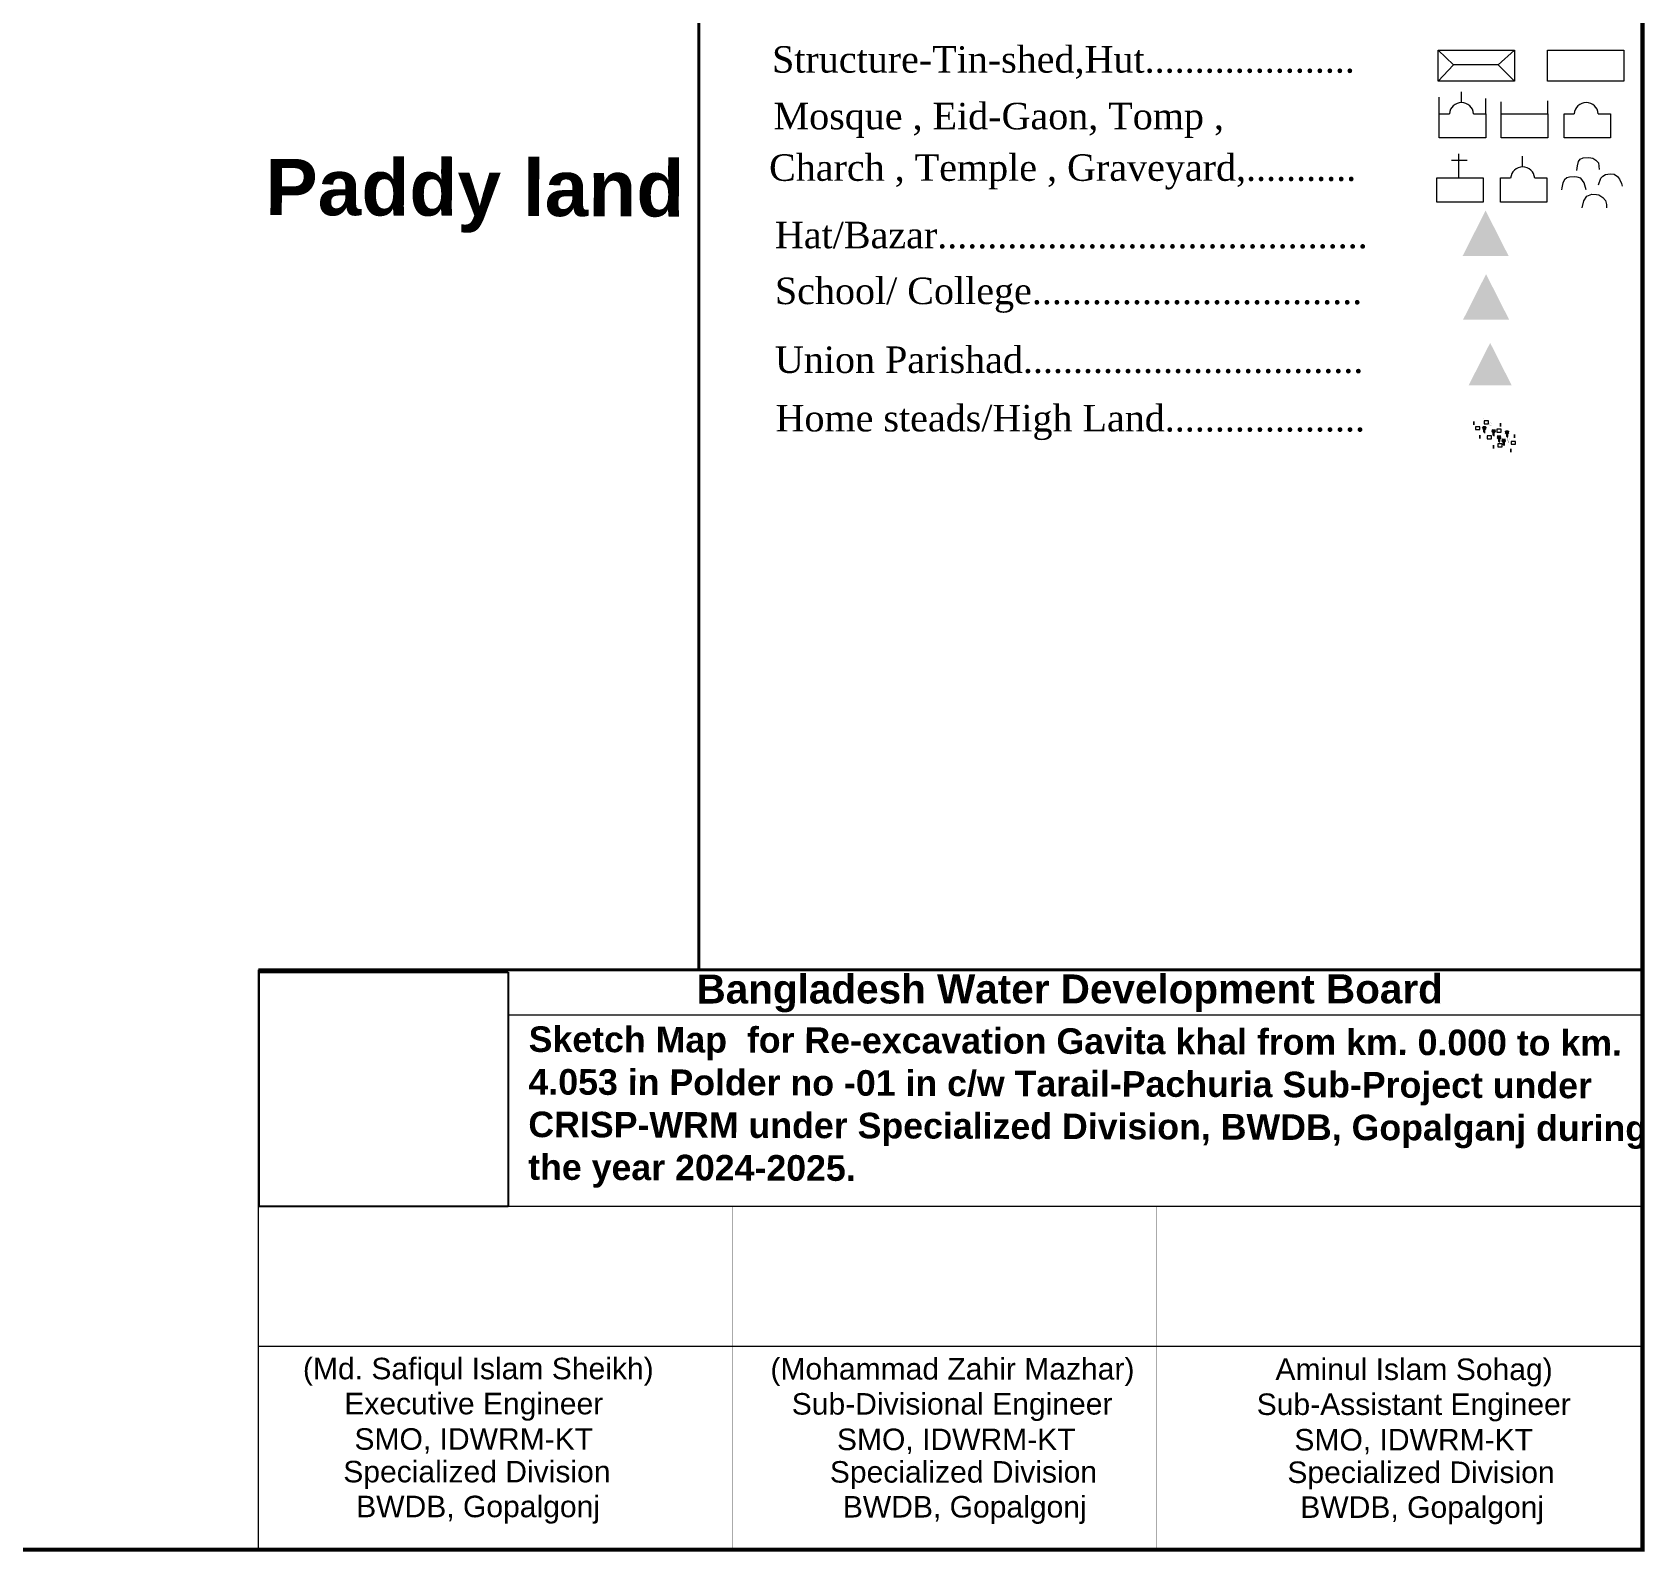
# Model space of a CAD drawing. Header units: millimetres. Extents: x 103 to 36356, y -175259 to -48.
# Drawn here: x 26115 to 27881, y -175259 to -173595 of the extents above; entities that cross this region are included whole.
import ezdxf
from ezdxf.enums import TextEntityAlignment as Align

# ---------------------------------------------------------------- set-up
doc = ezdxf.new("R2010")
doc.units = ezdxf.units.MM
doc.header["$MEASUREMENT"] = 0
doc.linetypes.add('ACAD_ISO02W100', pattern=[15, 12, -3])
doc.linetypes.add('DOT2', pattern=[0.125, 0, -0.125])
for name, color, linetype, lineweight in [('Bazar', 97, 'Continuous', 15), ('Church', 170, 'Continuous', 9), ('Eid-Gah', 170, 'Continuous', 9), ('existing-profile', 5, 'ACAD_ISO02W100', 25), ('FRAM', 7, 'Continuous', 50), ('Graveyard', 40, 'Continuous', 9), ('HOUSE', 144, 'Continuous', 18), ('Mosque', 170, 'Continuous', 9), ('OUTLINE', 7, 'Continuous', 15), ('PL', 7, 'Continuous', 15), ('Temple', 170, 'Continuous', 9), ('Tomb', 170, 'Continuous', 9), ('Union', 7, 'Continuous', 15)]:
    doc.layers.add(name, color=color, linetype=linetype, lineweight=lineweight)
for name, color, linetype in [('boundary', 7, 'Continuous'), ('Home Stead', 151, 'Continuous'), ('TEXT', 5, 'Continuous'), ('Trees', 77, 'Continuous')]:
    doc.layers.add(name, color=color, linetype=linetype)
doc.styles.add('AR', font='arial.ttf', dxfattribs={"height": 450})
doc.styles.add('b', font='times.ttf')
doc.styles.add('sum', font='arialbd.ttf')
picture_1 = doc.add_image_def('image1.png', size_in_pixel=(204, 192))

# ---------------------------------------------------------------- blocks, each defined once
blk = doc.blocks.new('A$C01DB3217')
at = {"layer": 'Trees', "color": 1, "lineweight": 30}
blk.add_lwpolyline([(0, 0.0028), (0, -0.0071), (0.0015, -0.0071)], dxfattribs=at)
for centre, start, end in [((-0.012, -0.0154), 41.2491, 62.6782), ((0.012, -0.0154), 117.3218, 138.7509)]:
    blk.add_arc(centre, 0.0195, start, end, dxfattribs=at)
blk = doc.blocks.new('A$C7FEE66E4')
at = {"layer": 'Trees', "linetype": 'Continuous', "const_width": 0.000142}
blk.add_lwpolyline([(0, 0, 0.606435), (0, 0.0049, 0.606435)], format="xyb", close=True, dxfattribs=at)
at = {"layer": 'Trees', "linetype": 'Continuous', "const_width": 0.000252}
for points in [[(0, 0), (0, -0.0029)], [(0, -0.0029), (0.0017, -0.0029)]]:
    blk.add_lwpolyline(points, dxfattribs=at)

msp = doc.modelspace()

# ---------------------------------------------------------------- hatches: boundary and pattern name
at = {"layer": 'Bazar'}
for color, points in [(256, [(27706.9, -173790.1), (27681.7, -173839.8), (27732.1, -173839.8)]), (5, [(27707.4, -173859.7), (27682.3, -173909.4), (27732.6, -173909.4)])]:
    msp.add_hatch(color=color, dxfattribs=at).paths.add_polyline_path(points)
at = {"layer": 'Union'}
msp.add_hatch(color=0, dxfattribs=at).paths.add_polyline_path([(27711.9, -173935), (27688.4, -173981.4), (27735.4, -173981.4)])

# ---------------------------------------------------------------- linework, layer by layer
at = {"layer": 'boundary', "color": 0}
for points, const_width in [([(22848.3, -171671.1), (27878.7, -171671.1), (27878.7, -175256.8), (22848.3, -175256.8), (22848.3, -171671.1)], 4.59), ([(26845, -174621.6), (26845, -171671.1)], 3.34)]:
    msp.add_lwpolyline(points, dxfattribs=dict(at, const_width=const_width))
at = {"layer": 'Church', "linetype": 'Continuous'}
for points in [[(27686.7, -173735.4), (27669.7, -173735.4)], [(27686.7, -173735.4), (27669.7, -173735.4)], [(27677.7, -173754.4), (27677.7, -173728)], [(27677.7, -173754.4), (27677.7, -173728)]]:
    msp.add_lwpolyline(points, dxfattribs=at)
msp.add_lwpolyline([(27653.5, -173780.8), (27653.5, -173754.4), (27704.3, -173754.4), (27704.3, -173780.8), (27683.6, -173780.8), (27683.6, -173780.8), (27683.6, -173780.8), (27683.6, -173780.8), (27653.5, -173780.8)], close=True, dxfattribs=at)
msp.add_lwpolyline([(27653.5, -173780.8), (27653.5, -173754.4), (27704.3, -173754.4), (27704.3, -173780.8), (27683.6, -173780.8), (27683.6, -173780.8), (27683.6, -173780.8), (27683.6, -173780.8), (27653.5, -173780.8)], close=True, dxfattribs=at)
at = {"layer": 'Eid-Gah', "linetype": 'Continuous'}
for p, q in [((27724.1, -173684), (27724.1, -173670.8)), ((27724.1, -173684), (27724.1, -173670.8)), ((27774.9, -173684), (27774.9, -173669.9)), ((27774.9, -173684), (27774.9, -173669.9))]:
    msp.add_line(p, q, dxfattribs=at)
msp.add_lwpolyline([(27724.1, -173710.3), (27724.1, -173684), (27774.9, -173684), (27774.9, -173710.3), (27746.8, -173710.3), (27746.8, -173710.3), (27746.8, -173710.3), (27746.8, -173710.3), (27724.1, -173710.3)], close=True, dxfattribs=at)
msp.add_lwpolyline([(27724.1, -173710.3), (27724.1, -173684), (27774.9, -173684), (27774.9, -173710.3), (27746.8, -173710.3), (27746.8, -173710.3), (27746.8, -173710.3), (27746.8, -173710.3), (27724.1, -173710.3)], close=True, dxfattribs=at)
at = {"layer": 'FRAM', "linetype": 'Continuous', "const_width": 3.39}
msp.add_lwpolyline([(26362.5, -174621.6), (27878.7, -174621.6), (27878.7, -174621.6)], dxfattribs=at)
at = {"layer": 'Graveyard'}
for points in [[(27806.7, -173746.3), (27807.6, -173741.1), (27808.5, -173736.5), (27810.5, -173733.9), (27813.7, -173732.4), (27820.1, -173732.1), (27824.2, -173732.7), (27827.6, -173734.7), (27830.5, -173737.9), (27831.1, -173741.4), (27831.4, -173745.2)], [(27806.7, -173746.3), (27807.6, -173741.1), (27808.5, -173736.5), (27810.5, -173733.9), (27813.7, -173732.4), (27820.1, -173732.1), (27824.2, -173732.7), (27827.6, -173734.7), (27830.5, -173737.9), (27831.1, -173741.4), (27831.4, -173745.2)], [(27817.2, -173767.2), (27814.9, -173759.7), (27811.1, -173754.7), (27807.3, -173753.6), (27803.8, -173753.3), (27798.9, -173753.6), (27796, -173754.4), (27793.4, -173756.5), (27791.4, -173759.7), (27790.5, -173765.2), (27789.9, -173767.2)], [(27817.2, -173767.2), (27814.9, -173759.7), (27811.1, -173754.7), (27807.3, -173753.6), (27803.8, -173753.3), (27798.9, -173753.6), (27796, -173754.4), (27793.4, -173756.5), (27791.4, -173759.7), (27790.5, -173765.2), (27789.9, -173767.2)], [(27830.5, -173762), (27833.1, -173754.7), (27835.5, -173752.4), (27838.4, -173750.4), (27843.3, -173749.8), (27847.6, -173750.1), (27851.4, -173752.7), (27853.7, -173755.6), (27855.8, -173760.5), (27856.6, -173763.4)], [(27830.5, -173762), (27833.1, -173754.7), (27835.5, -173752.4), (27838.4, -173750.4), (27843.3, -173749.8), (27847.6, -173750.1), (27851.4, -173752.7), (27853.7, -173755.6), (27855.8, -173760.5), (27856.6, -173763.4)], [(27812.5, -173787.2), (27814.6, -173779.3), (27817.8, -173774.4), (27823.3, -173772.1), (27828.2, -173772.4), (27831.1, -173773), (27835.2, -173775.6), (27838.1, -173779.1), (27839.2, -173783.4), (27839.2, -173786.9)], [(27812.5, -173787.2), (27814.6, -173779.3), (27817.8, -173774.4), (27823.3, -173772.1), (27828.2, -173772.4), (27831.1, -173773), (27835.2, -173775.6), (27838.1, -173779.1), (27839.2, -173783.4), (27839.2, -173786.9)]]:
    msp.add_lwpolyline(points, dxfattribs=at)
at = {"layer": 'Home Stead', "color": 7, "linetype": 'DOT2', "lineweight": 50, "ltscale": 159.474072, "flags": 128}
msp.add_lwpolyline([(27694.1, -174023.1), (27690.9, -174028), (27694.5, -174034.1), (27699.3, -174037.1), (27703.4, -174040.4), (27706.9, -174044), (27710.7, -174044.7), (27713.1, -174044.8), (27716.4, -174050.1), (27721.9, -174052.3), (27730.8, -174053.5), (27739, -174051.9), (27741.3, -174044.9), (27738.4, -174036.4), (27734.5, -174032.1), (27728.5, -174028.8), (27717.7, -174020.2), (27704.6, -174018.1), (27699.6, -174021.5), (27694.1, -174023.1)], dxfattribs=at)
at = {"layer": 'HOUSE', "linetype": 'Continuous'}
for points in [[(27654.9, -173614.4), (27738.7, -173614.4), (27738.7, -173648.4), (27654.9, -173648.4)], [(27654.9, -173614.4), (27738.7, -173614.4), (27738.7, -173648.4), (27654.9, -173648.4)], [(27774.8, -173614.4), (27858.5, -173614.4), (27858.5, -173648.4), (27774.8, -173648.4)], [(27774.8, -173614.4), (27858.5, -173614.4), (27858.5, -173648.4), (27774.8, -173648.4)]]:
    msp.add_lwpolyline(points, close=True, dxfattribs=at)
for points in [[(27738.7, -173614.4), (27720.7, -173630.6), (27671.8, -173630.6), (27654.9, -173614.4)], [(27738.7, -173614.4), (27720.7, -173630.6), (27671.8, -173630.6), (27654.9, -173614.4)], [(27671.8, -173630.6), (27654.9, -173648.4)], [(27671.8, -173630.6), (27654.9, -173648.4)], [(27720.7, -173630.6), (27738.7, -173648.4)], [(27720.7, -173630.6), (27738.7, -173648.4)]]:
    msp.add_lwpolyline(points, dxfattribs=at)
at = {"layer": 'HOUSE'}
for points in [[(27705.4, -174023.6), (27710, -174023.6), (27710, -174020.4), (27705.4, -174020.4), (27705.4, -174023.6)], [(27696, -174030), (27700.5, -174030), (27700.5, -174026.8), (27696, -174026.8), (27696, -174030)], [(27708.7, -174040), (27713.2, -174040), (27713.2, -174036.8), (27708.7, -174036.8), (27708.7, -174040)], [(27719.2, -174032.7), (27723.8, -174032.7), (27723.8, -174029.6), (27719.2, -174029.6), (27719.2, -174032.7)], [(27720.3, -174048.7), (27724.9, -174048.7), (27724.9, -174045.5), (27720.3, -174045.5), (27720.3, -174048.7)], [(27735, -174046.1), (27739.6, -174046.1), (27739.6, -174043), (27735, -174043), (27735, -174046.1)]]:
    msp.add_lwpolyline(points, dxfattribs=at)
at = {"layer": 'Mosque', "linetype": 'Continuous'}
for p, q in [((27656.2, -173684), (27656.2, -173665.7)), ((27656.2, -173684), (27656.2, -173665.7)), ((27680.5, -173671.6), (27680.5, -173660.1)), ((27680.5, -173671.6), (27680.5, -173660.1)), ((27707, -173684), (27707, -173667.2)), ((27707, -173684), (27707, -173667.2))]:
    msp.add_line(p, q, dxfattribs=at)
for points in [[(27693.7, -173684), (27707, -173684), (27707, -173710.3), (27686.4, -173710.3), (27686.4, -173710.3), (27678.9, -173710.3), (27678.9, -173710.3), (27656.2, -173710.3), (27656.2, -173684), (27667.3, -173684)], [(27693.7, -173684), (27707, -173684), (27707, -173710.3), (27678.9, -173710.3), (27678.9, -173710.3), (27678.9, -173710.3), (27678.9, -173710.3), (27656.2, -173710.3), (27656.2, -173684), (27667.3, -173684)]]:
    msp.add_lwpolyline(points, dxfattribs=at)
msp.add_arc((27680.5, -173684.9), 13.2, 3.9267, 176.0733, dxfattribs=at)
msp.add_arc((27680.5, -173684.9), 13.2, 3.9267, 176.0733, dxfattribs=at)
at = {"layer": 'PL'}
for p, q in [((26362.5, -174621.6), (26362.5, -175256.8)), ((27878.7, -174621.6), (27878.7, -175256.8)), ((27878.7, -174671.2), (26636.3, -174671.2)), ((27879.6, -174881), (26363.4, -174881)), ((27878.7, -175034.4), (26362.5, -175034.4))]:
    msp.add_line(p, q, dxfattribs=at)
at = {"layer": 'PL', "const_width": 0.379}
for points in [[(26881.5, -174881), (26881.5, -175256.5)], [(27346.2, -174881), (27346.2, -175256.8)]]:
    msp.add_lwpolyline(points, dxfattribs=at)
at = {"layer": 'Temple', "linetype": 'Continuous'}
msp.add_line((27747.5, -173742.1), (27747.5, -173730.6), dxfattribs=at)
msp.add_line((27747.5, -173742.1), (27747.5, -173730.6), dxfattribs=at)
msp.add_lwpolyline([(27760.7, -173754.4), (27774, -173754.4), (27774, -173780.8), (27745.9, -173780.8), (27745.9, -173780.8), (27745.9, -173780.8), (27745.9, -173780.8), (27723.2, -173780.8), (27723.2, -173754.4), (27734.3, -173754.4)], dxfattribs=at)
msp.add_lwpolyline([(27760.7, -173754.4), (27774, -173754.4), (27774, -173780.8), (27745.9, -173780.8), (27745.9, -173780.8), (27745.9, -173780.8), (27745.9, -173780.8), (27723.2, -173780.8), (27723.2, -173754.4), (27734.3, -173754.4)], dxfattribs=at)
msp.add_arc((27747.5, -173755.4), 13.2, 3.9267, 176.0733, dxfattribs=at)
msp.add_arc((27747.5, -173755.4), 13.2, 3.9267, 176.0733, dxfattribs=at)
at = {"layer": 'Tomb', "linetype": 'Continuous'}
msp.add_lwpolyline([(27830.3, -173684), (27843.6, -173684), (27843.6, -173710.3), (27815.5, -173710.3), (27815.5, -173710.3), (27815.5, -173710.3), (27815.5, -173710.3), (27792.8, -173710.3), (27792.8, -173684), (27803.9, -173684)], dxfattribs=at)
msp.add_arc((27817.1, -173684.9), 13.2, 3.9267, 176.0733, dxfattribs=at)
msp.add_arc((27817.1, -173684.9), 13.2, 3.9267, 176.0733, dxfattribs=at)

# ---------------------------------------------------------------- block references
at = {"layer": 'Trees', "ltscale": 0.1, "xscale": 640.8765603602333, "yscale": 640.8765603602296, "zscale": 640.8765603602245}
for p in [(27705.4, -174028.2), (27715.7, -174031.7), (27721.7, -174038.3), (27730.4, -174032.9), (27726.7, -174042)]:
    msp.add_blockref('A$C01DB3217', p, dxfattribs=at)
at = {"layer": 'Trees', "linetype": 'DOT2', "ltscale": 0.2, "xscale": 812.7057577025407, "yscale": 812.7057577025334, "zscale": 812.705757702539}
for p in [(27712.4, -174025.9), (27731.7, -174042.3)]:
    msp.add_blockref('A$C7FEE66E4', p, dxfattribs=at)

# ---------------------------------------------------------------- texts
at = {"layer": 'FRAM', "linetype": 'Continuous', "lineweight": -3, "style": 'AR'}
for s, p in [('(Md. Safiqul Islam Sheikh)   ', (26617.2, -175070.2)), ('(Mohammad Zahir Mazhar)      ', (27150.3, -175070.5)), ('Executive Engineer     ', (26621.4, -175108.6)), ('Sub-Divisional Engineer       ', (27154.5, -175108.9)), ('SMO, IDWRM-KT     ', (26621.4, -175147.4)), ('SMO, IDWRM-KT      ', (27154.5, -175147.8)), ('Specialized Division     ', (26624.8, -175183.1)), ('Specialized Division     ', (27157.8, -175183.4)), ('BWDB, Gopalgonj     ', (26626.1, -175221.3)), ('BWDB, Gopalgonj     ', (27159.2, -175221.6))]:
    msp.add_text(s, height=23.566, dxfattribs=at).set_placement(p, align=Align.CENTER)
at = {"layer": 'FRAM', "linetype": 'Continuous', "style": 'AR'}
for s, p in [('Aminul Islam Sohag)     ', (27651.4, -175071)), ('Sub-Assistant Engineer      ', (27655.6, -175109.3)), ('SMO, IDWRM-KT      ', (27655.6, -175148.2)), ('Specialized Division     ', (27659, -175183.8)), ('BWDB, Gopalgonj     ', (27660.3, -175222))]:
    msp.add_text(s, height=23.566, dxfattribs=at).set_placement(p, align=Align.CENTER)
at = {"layer": 'OUTLINE', "ltscale": 0.1, "style": 'b'}
for s, p in [('Structure-Tin-shed,Hut.....................', (26925.3, -173639)), ('Mosque , Eid-Gaon, Tomp ,', (26926.9, -173701.1)), ('Charch , Temple , Graveyard,........... ', (26922, -173757.5)), ('Home steads/High Land....................', (26929.1, -174032))]:
    msp.add_text(s, height=29.042, dxfattribs=at).set_placement(p)
at = {"layer": 'OUTLINE', "ltscale": 0.1, "char_height": 29.042, "width": 1355.062, "attachment_point": 1, "style": 'b'}
for s, insert in [('Hat/Bazar...........................................', (26928.4, -173802.3)), ('School/ College.................................', (26928.4, -173863.5)), ('Union Parishad..................................', (26928.4, -173938.9))]:
    msp.add_mtext(s, dxfattribs=dict(at, insert=insert))
at = {"layer": 'TEXT', "color": 7, "style": 'sum'}
msp.add_text('Bangladesh Water Development Board', height=31.725, rotation=0.0165, dxfattribs=at).set_placement((27251.3, -174658.5), align=Align.CENTER)
at = {"layer": 'TEXT', "color": 7, "attachment_point": 1, "rotation": 359.7933, "style": 'sum'}
for s, insert, char_height, width in [('Paddy land ', (26370.3, -173733.4), 61.601, 1192.452), ('Sketch Map  for Re-excavation Gavita khal from km. 0.000 to km. 4.053 in Polder no -01 in c/w Tarail-Pachuria Sub-Project under CRISP-WRM under Specialized Division, BWDB, Gopalganj during the year 2024-2025.', (26658.7, -174683.6), 28, 1222.741)]:
    msp.add_mtext(s, dxfattribs=dict(at, insert=insert, char_height=char_height, width=width))

# ---------------------------------------------------------------- pictures from other files: only their frames are drawn
at = {"layer": 'existing-profile', "color": 1, "linetype": 'ByBlock'}
image = msp.add_image(picture_1, insert=(26363.4, -174881), size_in_units=(272.8, 256.8), dxfattribs=at)
image.dxf.flags = 7

doc.saveas('drawing.dxf')
